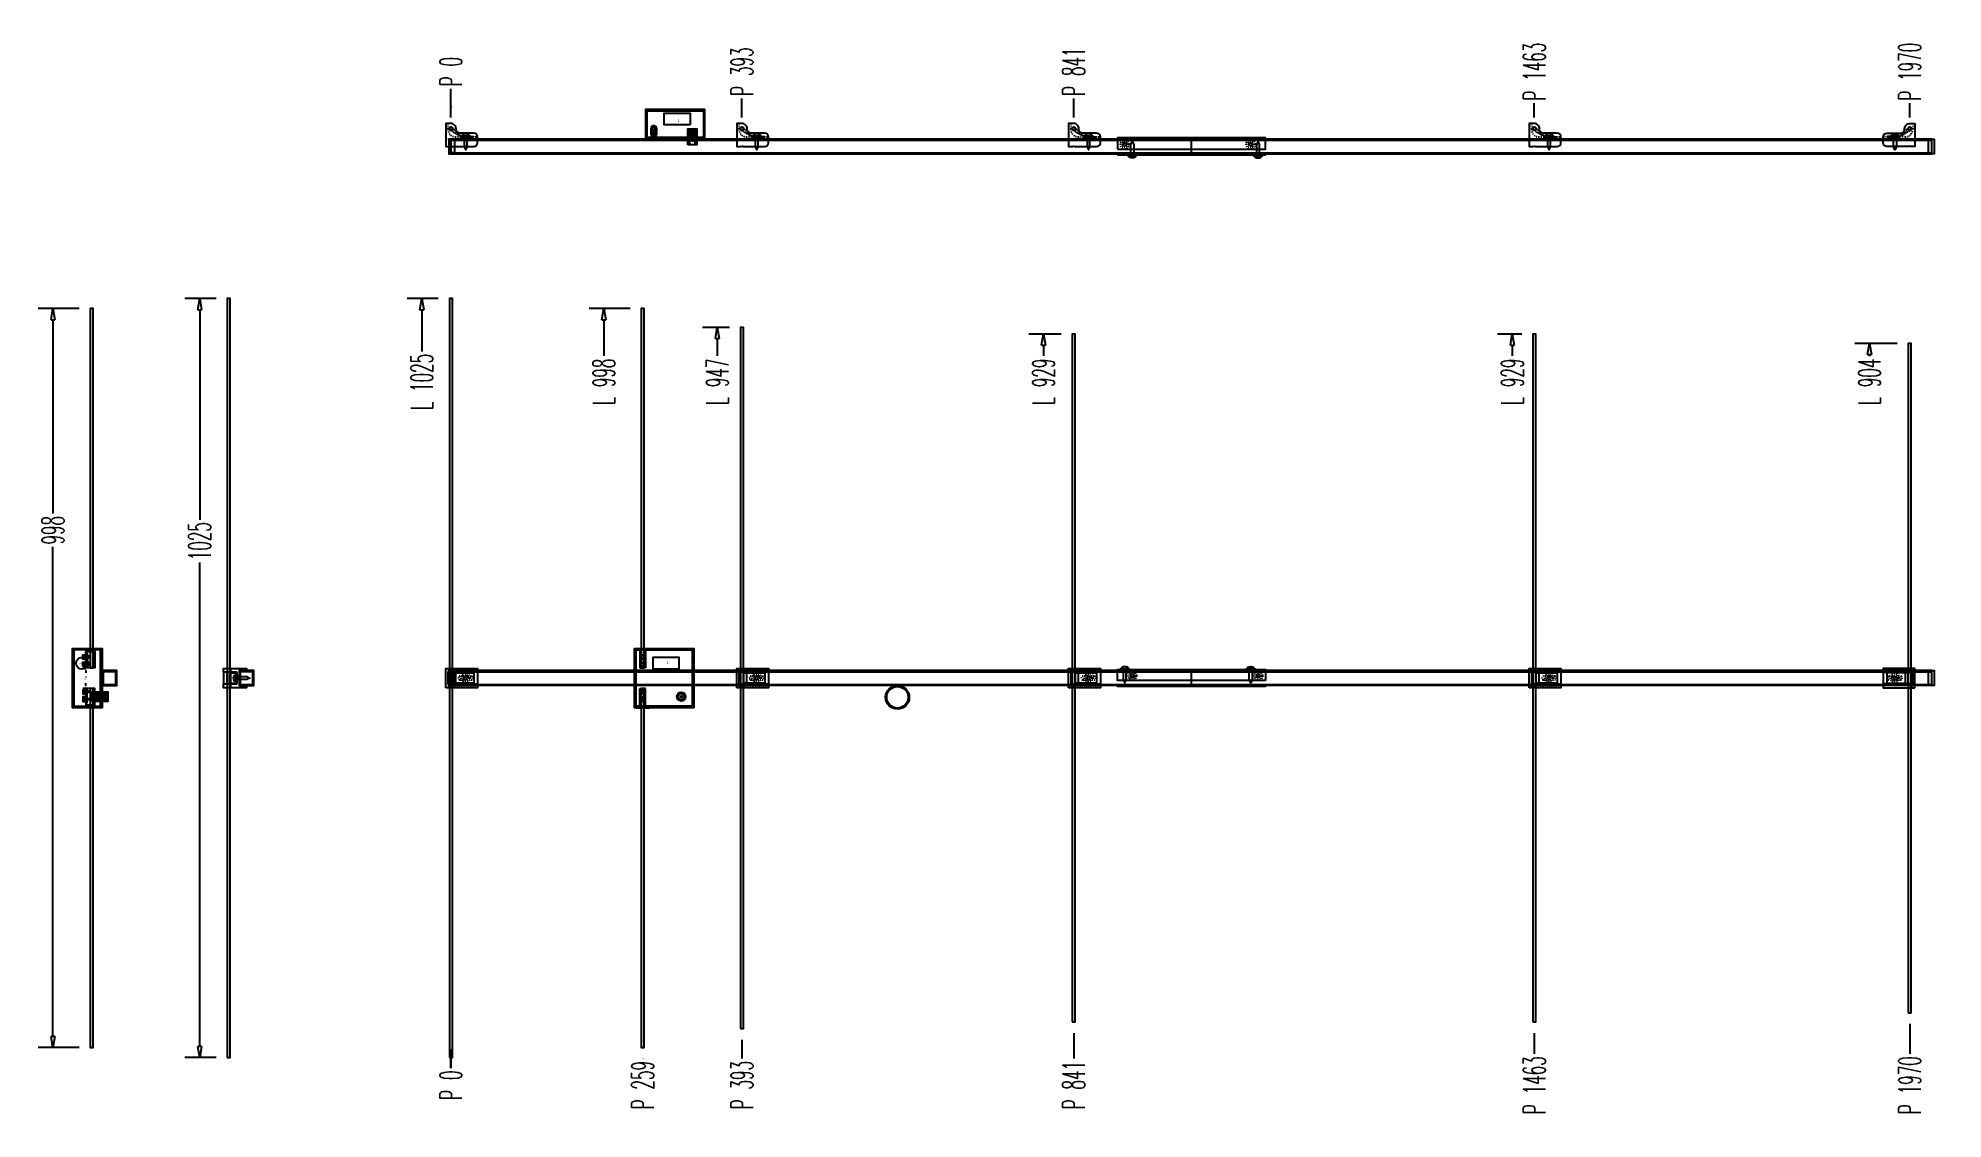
# Model space of a CAD drawing. Header units: millimetres. Extents: x -557 to 2015, y -595 to 864.
import ezdxf

# ---------------------------------------------------------------- set-up
doc = ezdxf.new("R2010")
doc.units = ezdxf.units.MM
doc.linetypes.add('ACAD_ISO03W100', pattern=[30, 12, -18])
doc.layers.get('0').update_dxf_attribs({"color": 2})
for name, color, linetype in [('ABS', 6, 'Continuous'), ('Aluminium', 253, 'Continuous'), ('dim', 1, 'Continuous'), ('metal', 5, 'Continuous'), ('plastic', 3, 'Continuous'), ('PVC', 4, 'Continuous')]:
    doc.layers.add(name, color=color, linetype=linetype)
doc.styles.add('DIM_TEXT', font='txt.shx', dxfattribs={"width": 0.5})
doc.dimstyles.new('D01', dxfattribs={"dimtxt": 3.5, "dimasz": 4, "dimexe": 4, "dimexo": 3, "dimgap": 4, "dimtad": 0, "dimdec": 0, "dimzin": 1, "dimtxsty": 'Standard', "dimcen": 10, "dimaunit": 1, "dimadec": 3, "dimazin": 0, "dimtfac": 1, "dimtdec": 0, "dimtix": 1, "dimtmove": 0, "dimatfit": 3, "dimfxl": 1, "dimarcsym": 0})
doc.dimstyles.new('D5', dxfattribs={"dimscale": 5, "dimtxt": 6, "dimasz": 3, "dimexe": 4, "dimexo": 3, "dimgap": 0, "dimtad": 0, "dimdec": 0, "dimzin": 1, "dimtxsty": 'DIM_TEXT', "dimblk": 'CLOSEDBLANK', "dimcen": 10, "dimse1": 1, "dimse2": 1, "dimclrd": 256, "dimclrt": 256, "dimaunit": 1, "dimadec": 3, "dimazin": 0, "dimtfac": 1, "dimtdec": 0, "dimtix": 1, "dimtmove": 0, "dimatfit": 2, "dimldrblk": 'CLOSEDBLANK', "dimfxl": 1, "dimtfill": 1, "dimarcsym": 1})

# ---------------------------------------------------------------- blocks, each defined once
blk = doc.blocks.new('*D13')
at = {"layer": 'Defpoints', "color": 0, "transparency": 16777216}
for p in [(-492.9, 14), (-483, 14), (-483, -14)]:
    blk.add_point(p, dxfattribs=at)
at = {"layer": 'dim', "color": 0, "lineweight": -2, "transparency": 16777216}
for p, q in [((-486, 14), (-496.9, 14)), ((-492.9, 10), (-492.9, 7.1)), ((-486, -14), (-496.9, -14)), ((-492.9, -10), (-492.9, -6.8))]:
    blk.add_line(p, q, dxfattribs=at)
at = {"layer": 'dim', "color": 0, "transparency": 16777216}
for points in [[(-493.5, 10), (-492.2, 10), (-492.9, 14)], [(-493.5, -10), (-492.2, -10), (-492.9, -14)]]:
    blk.add_solid(points, dxfattribs=at)
at = {"layer": 'dim', "color": 0, "transparency": 16777216, "insert": (-492.9, 0.2), "char_height": 3.5, "attachment_point": 5, "rotation": 90}
blk.add_mtext('28', dxfattribs=at)
blk = doc.blocks.new('_ClosedBlank')
at = {"color": 0, "linetype": 'ByBlock', "lineweight": -2}
for p, q in [((-1, 0.17), (0, 0)), ((-1, 0.17), (-1, -0.17)), ((0, 0), (-1, -0.17))]:
    blk.add_line(p, q, dxfattribs=at)
blk = doc.blocks.new('*D19')
at = {"layer": 'Defpoints', "color": 0, "transparency": 16777216}
for p in [(-2, 512.5), (-39.2, -512.5), (-2, -512.5)]:
    blk.add_point(p, dxfattribs=at)
at = {"layer": 'dim', "color": 0, "lineweight": -2, "transparency": 16777216}
blk.add_line((-17, 512.5), (-59.2, 512.5), dxfattribs=at)
at = {"layer": 'dim', "lineweight": -2, "transparency": 16777216}
blk.add_line((-39.2, 497.5), (-39.2, 438.8), dxfattribs=at)
at = {"layer": 'dim', "lineweight": -2, "transparency": 16777216, "xscale": 15, "yscale": 15, "zscale": 15, "rotation": 90}
blk.add_blockref('_ClosedBlank', (-39.2, 512.5), dxfattribs=at)
at = {"layer": 'dim', "transparency": 16777216, "insert": (-39.2, 400), "char_height": 30, "attachment_point": 5, "rotation": 90, "style": 'DIM_TEXT', "bg_fill": 3, "box_fill_scale": 1.1, "bg_fill_color": 256, "bg_fill_true_color": 13158600, "bg_fill_transparency": 0}
blk.add_mtext('L 1025', dxfattribs=at)
blk = doc.blocks.new('*D20')
at = {"layer": 'Defpoints', "color": 0, "transparency": 16777216}
for p in [(257, 499), (206.6, -499), (257, -499)]:
    blk.add_point(p, dxfattribs=at)
at = {"layer": 'dim', "color": 0, "lineweight": -2, "transparency": 16777216}
blk.add_line((242, 499), (186.6, 499), dxfattribs=at)
at = {"layer": 'dim', "lineweight": -2, "transparency": 16777216}
blk.add_line((206.6, 484), (206.6, 435), dxfattribs=at)
at = {"layer": 'dim', "lineweight": -2, "transparency": 16777216, "xscale": 15, "yscale": 15, "zscale": 15, "rotation": 90}
blk.add_blockref('_ClosedBlank', (206.6, 499), dxfattribs=at)
at = {"layer": 'dim', "transparency": 16777216, "insert": (206.6, 400), "char_height": 30, "attachment_point": 5, "rotation": 90, "style": 'DIM_TEXT', "bg_fill": 3, "box_fill_scale": 1.1, "bg_fill_color": 256, "bg_fill_true_color": 13158600, "bg_fill_transparency": 0}
blk.add_mtext('L 998', dxfattribs=at)
blk = doc.blocks.new('*D21')
at = {"layer": 'Defpoints', "color": 0, "transparency": 16777216}
for p in [(391, 473.5), (359.7, -473.5), (391, -473.5)]:
    blk.add_point(p, dxfattribs=at)
at = {"layer": 'dim', "color": 0, "lineweight": -2, "transparency": 16777216}
blk.add_line((376, 473.5), (339.7, 473.5), dxfattribs=at)
at = {"layer": 'dim', "lineweight": -2, "transparency": 16777216}
blk.add_line((359.7, 458.5), (359.7, 435), dxfattribs=at)
at = {"layer": 'dim', "lineweight": -2, "transparency": 16777216, "xscale": 15, "yscale": 15, "zscale": 15, "rotation": 90}
blk.add_blockref('_ClosedBlank', (359.7, 473.5), dxfattribs=at)
at = {"layer": 'dim', "transparency": 16777216, "insert": (359.7, 400), "char_height": 30, "attachment_point": 5, "rotation": 90, "style": 'DIM_TEXT', "bg_fill": 3, "box_fill_scale": 1.1, "bg_fill_color": 256, "bg_fill_true_color": 13158600, "bg_fill_transparency": 0}
blk.add_mtext('L 947', dxfattribs=at)
blk = doc.blocks.new('*D22')
at = {"layer": 'Defpoints', "color": 0, "transparency": 16777216}
for p in [(839, 464.5), (800.3, -464.5), (839, -464.5)]:
    blk.add_point(p, dxfattribs=at)
at = {"layer": 'dim', "color": 0, "lineweight": -2, "transparency": 16777216}
blk.add_line((824, 464.5), (780.3, 464.5), dxfattribs=at)
at = {"layer": 'dim', "lineweight": -2, "transparency": 16777216}
blk.add_line((800.3, 449.5), (800.3, 435), dxfattribs=at)
at = {"layer": 'dim', "lineweight": -2, "transparency": 16777216, "xscale": 15, "yscale": 15, "zscale": 15, "rotation": 90}
blk.add_blockref('_ClosedBlank', (800.3, 464.5), dxfattribs=at)
at = {"layer": 'dim', "transparency": 16777216, "insert": (800.3, 400), "char_height": 30, "attachment_point": 5, "rotation": 90, "style": 'DIM_TEXT', "bg_fill": 3, "box_fill_scale": 1.1, "bg_fill_color": 256, "bg_fill_true_color": 13158600, "bg_fill_transparency": 0}
blk.add_mtext('L 929', dxfattribs=at)
blk = doc.blocks.new('*D23')
at = {"layer": 'Defpoints', "color": 0, "transparency": 16777216}
for p in [(1461, 464.5), (1433.3, -464.5), (1461, -464.5)]:
    blk.add_point(p, dxfattribs=at)
at = {"layer": 'dim', "color": 0, "lineweight": -2, "transparency": 16777216}
blk.add_line((1446, 464.5), (1413.3, 464.5), dxfattribs=at)
at = {"layer": 'dim', "lineweight": -2, "transparency": 16777216}
blk.add_line((1433.3, 449.5), (1433.3, 435), dxfattribs=at)
at = {"layer": 'dim', "lineweight": -2, "transparency": 16777216, "xscale": 15, "yscale": 15, "zscale": 15, "rotation": 90}
blk.add_blockref('_ClosedBlank', (1433.3, 464.5), dxfattribs=at)
at = {"layer": 'dim', "transparency": 16777216, "insert": (1433.3, 400), "char_height": 30, "attachment_point": 5, "rotation": 90, "style": 'DIM_TEXT', "bg_fill": 3, "box_fill_scale": 1.1, "bg_fill_color": 256, "bg_fill_true_color": 13158600, "bg_fill_transparency": 0}
blk.add_mtext('L 929', dxfattribs=at)
blk = doc.blocks.new('*D24')
at = {"layer": 'Defpoints', "color": 0, "transparency": 16777216}
for p in [(1968, 452), (1915.6, -452), (1968, -452)]:
    blk.add_point(p, dxfattribs=at)
at = {"layer": 'dim', "color": 0, "lineweight": -2, "transparency": 16777216}
blk.add_line((1953, 452), (1895.6, 452), dxfattribs=at)
at = {"layer": 'dim', "lineweight": -2, "transparency": 16777216}
blk.add_line((1915.6, 437), (1915.6, 433.7), dxfattribs=at)
at = {"layer": 'dim', "lineweight": -2, "transparency": 16777216, "xscale": 15, "yscale": 15, "zscale": 15, "rotation": 90}
blk.add_blockref('_ClosedBlank', (1915.6, 452), dxfattribs=at)
at = {"layer": 'dim', "transparency": 16777216, "insert": (1915.6, 400), "char_height": 30, "attachment_point": 5, "rotation": 90, "style": 'DIM_TEXT', "bg_fill": 3, "box_fill_scale": 1.1, "bg_fill_color": 256, "bg_fill_true_color": 13158600, "bg_fill_transparency": 0}
blk.add_mtext('L 904', dxfattribs=at)
blk = doc.blocks.new('*D25')
at = {"layer": 'Defpoints', "color": 0, "transparency": 16777216}
for p in [(-487, 499), (-537.4, -499), (-487, -499)]:
    blk.add_point(p, dxfattribs=at)
at = {"layer": 'dim', "color": 0, "lineweight": -2, "transparency": 16777216}
for p, q in [((-502, 499), (-557.4, 499)), ((-502, -499), (-557.4, -499))]:
    blk.add_line(p, q, dxfattribs=at)
at = {"layer": 'dim', "lineweight": -2, "transparency": 16777216}
for p, q in [((-537.4, 484), (-537.4, 219.6)), ((-537.4, -484), (-537.4, 179.6))]:
    blk.add_line(p, q, dxfattribs=at)
at = {"layer": 'dim', "lineweight": -2, "transparency": 16777216, "xscale": 15, "yscale": 15, "zscale": 15}
for p, rotation in [((-537.4, 499), 90), ((-537.4, -499), 270)]:
    blk.add_blockref('_ClosedBlank', p, dxfattribs=dict(at, rotation=rotation))
at = {"layer": 'dim', "transparency": 16777216, "insert": (-537.4, 199.6), "char_height": 30, "attachment_point": 5, "rotation": 90, "style": 'DIM_TEXT', "bg_fill": 3, "box_fill_scale": 1.1, "bg_fill_color": 256, "bg_fill_true_color": 13158600, "bg_fill_transparency": 0}
blk.add_mtext('998', dxfattribs=at)
blk = doc.blocks.new('*D26')
at = {"layer": 'Defpoints', "color": 0, "transparency": 16777216}
for p in [(-302, 512.5), (-339.2, -512.5), (-302, -512.5)]:
    blk.add_point(p, dxfattribs=at)
at = {"layer": 'dim', "color": 0, "lineweight": -2, "transparency": 16777216}
for p, q in [((-317, 512.5), (-359.2, 512.5)), ((-317, -512.5), (-359.2, -512.5))]:
    blk.add_line(p, q, dxfattribs=at)
at = {"layer": 'dim', "lineweight": -2, "transparency": 16777216}
for p, q in [((-339.2, 497.5), (-339.2, 208.6)), ((-339.2, -497.5), (-339.2, 161.1))]:
    blk.add_line(p, q, dxfattribs=at)
at = {"layer": 'dim', "lineweight": -2, "transparency": 16777216, "xscale": 15, "yscale": 15, "zscale": 15}
for p, rotation in [((-339.2, 512.5), 90), ((-339.2, -512.5), 270)]:
    blk.add_blockref('_ClosedBlank', p, dxfattribs=dict(at, rotation=rotation))
at = {"layer": 'dim', "transparency": 16777216, "insert": (-339.2, 184.8), "char_height": 30, "attachment_point": 5, "rotation": 90, "style": 'DIM_TEXT', "bg_fill": 3, "box_fill_scale": 1.1, "bg_fill_color": 256, "bg_fill_true_color": 13158600, "bg_fill_transparency": 0}
blk.add_mtext('1025', dxfattribs=at)
blk = doc.blocks.new('*D27')
at = {"layer": 'Defpoints', "color": 0, "transparency": 16777216}
for p in [(0, 0), (0, -512.5)]:
    blk.add_point(p, dxfattribs=at)
at = {"layer": 'dim', "color": 0, "lineweight": -2, "transparency": 16777216}
for p, q in [((0, -542.5), (0, -501.25)), ((0, -501.25), (0, -531.25)), ((0, -527.5), (0, -542.5))]:
    blk.add_line(p, q, dxfattribs=at)
at = {"layer": 'dim', "transparency": 16777216, "insert": (0, -550), "char_height": 30, "attachment_point": 5, "rotation": 90, "style": 'DIM_TEXT', "bg_fill": 3, "box_fill_scale": 1.1, "bg_fill_color": 256, "bg_fill_true_color": 13158600, "bg_fill_transparency": 0}
blk.add_mtext('P 0', dxfattribs=at)
at = {"layer": 'Defpoints', "color": 0, "transparency": 16777216}
blk.add_point((0, -531.25), dxfattribs=at)
blk = doc.blocks.new('*D29')
at = {"layer": 'Defpoints', "color": 0, "transparency": 16777216}
for p in [(0, 0), (259, -499)]:
    blk.add_point(p, dxfattribs=at)
at = {"layer": 'dim', "color": 0, "lineweight": -2, "transparency": 16777216}
blk.add_line((259, -514), (259, -515), dxfattribs=at)
at = {"layer": 'dim', "transparency": 16777216, "insert": (259, -550), "char_height": 30, "attachment_point": 5, "rotation": 90, "style": 'DIM_TEXT', "bg_fill": 3, "box_fill_scale": 1.1, "bg_fill_color": 256, "bg_fill_true_color": 13158600, "bg_fill_transparency": 0}
blk.add_mtext('P 259', dxfattribs=at)
at = {"layer": 'Defpoints', "color": 0, "transparency": 16777216}
blk.add_point((259, -515), dxfattribs=at)
blk = doc.blocks.new('*D30')
at = {"layer": 'Defpoints', "color": 0, "transparency": 16777216}
for p in [(0, 0), (393, -473.5)]:
    blk.add_point(p, dxfattribs=at)
at = {"layer": 'dim', "color": 0, "lineweight": -2, "transparency": 16777216}
blk.add_line((393, -488.5), (393, -515), dxfattribs=at)
at = {"layer": 'dim', "transparency": 16777216, "insert": (393, -550), "char_height": 30, "attachment_point": 5, "rotation": 90, "style": 'DIM_TEXT', "bg_fill": 3, "box_fill_scale": 1.1, "bg_fill_color": 256, "bg_fill_true_color": 13158600, "bg_fill_transparency": 0}
blk.add_mtext('P 393', dxfattribs=at)
at = {"layer": 'Defpoints', "color": 0, "transparency": 16777216}
blk.add_point((393, -515), dxfattribs=at)
blk = doc.blocks.new('*D31')
at = {"layer": 'Defpoints', "color": 0, "transparency": 16777216}
for p in [(0, 0), (841, -464.5)]:
    blk.add_point(p, dxfattribs=at)
at = {"layer": 'dim', "color": 0, "lineweight": -2, "transparency": 16777216}
blk.add_line((841, -479.5), (841, -517.5), dxfattribs=at)
at = {"layer": 'dim', "transparency": 16777216, "insert": (841, -550), "char_height": 30, "attachment_point": 5, "rotation": 90, "style": 'DIM_TEXT', "bg_fill": 3, "box_fill_scale": 1.1, "bg_fill_color": 256, "bg_fill_true_color": 13158600, "bg_fill_transparency": 0}
blk.add_mtext('P 841', dxfattribs=at)
at = {"layer": 'Defpoints', "color": 0, "transparency": 16777216}
blk.add_point((841, -517.5), dxfattribs=at)
blk = doc.blocks.new('*D32')
at = {"layer": 'Defpoints', "color": 0, "transparency": 16777216}
for p in [(0, 0), (1463, -464.5)]:
    blk.add_point(p, dxfattribs=at)
at = {"layer": 'dim', "color": 0, "lineweight": -2, "transparency": 16777216}
blk.add_line((1463, -479.5), (1463, -510), dxfattribs=at)
at = {"layer": 'dim', "transparency": 16777216, "insert": (1463, -550), "char_height": 30, "attachment_point": 5, "rotation": 90, "style": 'DIM_TEXT', "bg_fill": 3, "box_fill_scale": 1.1, "bg_fill_color": 256, "bg_fill_true_color": 13158600, "bg_fill_transparency": 0}
blk.add_mtext('P 1463', dxfattribs=at)
at = {"layer": 'Defpoints', "color": 0, "transparency": 16777216}
blk.add_point((1463, -510), dxfattribs=at)
blk = doc.blocks.new('*D33')
at = {"layer": 'Defpoints', "color": 0, "transparency": 16777216}
for p in [(0, 0), (1970, -452)]:
    blk.add_point(p, dxfattribs=at)
at = {"layer": 'dim', "color": 0, "lineweight": -2, "transparency": 16777216}
blk.add_line((1970, -467), (1970, -511.25), dxfattribs=at)
at = {"layer": 'dim', "transparency": 16777216, "insert": (1970, -550), "char_height": 30, "attachment_point": 5, "rotation": 90, "style": 'DIM_TEXT', "bg_fill": 3, "box_fill_scale": 1.1, "bg_fill_color": 256, "bg_fill_true_color": 13158600, "bg_fill_transparency": 0}
blk.add_mtext('P 1970', dxfattribs=at)
at = {"layer": 'Defpoints', "color": 0, "transparency": 16777216}
blk.add_point((1970, -511.25), dxfattribs=at)
blk = doc.blocks.new('*D34')
at = {"layer": 'Defpoints', "color": 0, "transparency": 16777216}
for p in [(0, 742), (0, 0)]:
    blk.add_point(p, dxfattribs=at)
at = {"layer": 'dim', "color": 0, "lineweight": -2, "transparency": 16777216}
for p, q in [((0, 770.2), (0, 800.2)), ((0, 757), (0, 772)), ((0, 772), (0, 770.2))]:
    blk.add_line(p, q, dxfattribs=at)
at = {"layer": 'dim', "transparency": 16777216, "insert": (0, 818.9), "char_height": 30, "attachment_point": 5, "rotation": 90, "style": 'DIM_TEXT', "bg_fill": 3, "box_fill_scale": 1.1, "bg_fill_color": 256, "bg_fill_true_color": 13158600, "bg_fill_transparency": 0}
blk.add_mtext('P 0', dxfattribs=at)
at = {"layer": 'Defpoints', "color": 0, "transparency": 16777216}
blk.add_point((0, 800.2), dxfattribs=at)
blk = doc.blocks.new('*D35')
at = {"layer": 'Defpoints', "color": 0, "transparency": 16777216}
for p in [(393, 742), (0, 0)]:
    blk.add_point(p, dxfattribs=at)
at = {"layer": 'dim', "color": 0, "lineweight": -2, "transparency": 16777216}
blk.add_line((393, 757), (393, 783.9), dxfattribs=at)
at = {"layer": 'dim', "transparency": 16777216, "insert": (393, 818.9), "char_height": 30, "attachment_point": 5, "rotation": 90, "style": 'DIM_TEXT', "bg_fill": 3, "box_fill_scale": 1.1, "bg_fill_color": 256, "bg_fill_true_color": 13158600, "bg_fill_transparency": 0}
blk.add_mtext('P 393', dxfattribs=at)
at = {"layer": 'Defpoints', "color": 0, "transparency": 16777216}
blk.add_point((393, 783.9), dxfattribs=at)
blk = doc.blocks.new('*D36')
at = {"layer": 'Defpoints', "color": 0, "transparency": 16777216}
for p in [(841, 742), (0, 0)]:
    blk.add_point(p, dxfattribs=at)
at = {"layer": 'dim', "color": 0, "lineweight": -2, "transparency": 16777216}
blk.add_line((841, 757), (841, 786.4), dxfattribs=at)
at = {"layer": 'dim', "transparency": 16777216, "insert": (841, 818.9), "char_height": 30, "attachment_point": 5, "rotation": 90, "style": 'DIM_TEXT', "bg_fill": 3, "box_fill_scale": 1.1, "bg_fill_color": 256, "bg_fill_true_color": 13158600, "bg_fill_transparency": 0}
blk.add_mtext('P 841', dxfattribs=at)
at = {"layer": 'Defpoints', "color": 0, "transparency": 16777216}
blk.add_point((841, 786.4), dxfattribs=at)
blk = doc.blocks.new('*D37')
at = {"layer": 'Defpoints', "color": 0, "transparency": 16777216}
for p in [(1463, 742), (0, 0)]:
    blk.add_point(p, dxfattribs=at)
at = {"layer": 'dim', "color": 0, "lineweight": -2, "transparency": 16777216}
blk.add_line((1463, 757), (1463, 778.9), dxfattribs=at)
at = {"layer": 'dim', "transparency": 16777216, "insert": (1463, 818.9), "char_height": 30, "attachment_point": 5, "rotation": 90, "style": 'DIM_TEXT', "bg_fill": 3, "box_fill_scale": 1.1, "bg_fill_color": 256, "bg_fill_true_color": 13158600, "bg_fill_transparency": 0}
blk.add_mtext('P 1463', dxfattribs=at)
at = {"layer": 'Defpoints', "color": 0, "transparency": 16777216}
blk.add_point((1463, 778.9), dxfattribs=at)
blk = doc.blocks.new('*D38')
at = {"layer": 'Defpoints', "color": 0, "transparency": 16777216}
for p in [(1970, 742), (0, 0)]:
    blk.add_point(p, dxfattribs=at)
at = {"layer": 'dim', "color": 0, "lineweight": -2, "transparency": 16777216}
blk.add_line((1970, 757), (1970, 780.2), dxfattribs=at)
at = {"layer": 'dim', "transparency": 16777216, "insert": (1970, 818.9), "char_height": 30, "attachment_point": 5, "rotation": 90, "style": 'DIM_TEXT', "bg_fill": 3, "box_fill_scale": 1.1, "bg_fill_color": 256, "bg_fill_true_color": 13158600, "bg_fill_transparency": 0}
blk.add_mtext('P 1970', dxfattribs=at)
at = {"layer": 'Defpoints', "color": 0, "transparency": 16777216}
blk.add_point((1970, 780.2), dxfattribs=at)

msp = doc.modelspace()

# ---------------------------------------------------------------- linework, layer by layer
at = {"layer": 'ABS', "linetype": 'ACAD_ISO03W100', "ltscale": 0.1}
for p, q in [((-7, 728), (36, 728)), ((10, 728), (10, 731)), ((30, 728), (30, 731)), ((386, 728), (429, 728)), ((834, 728), (877, 728)), ((1456, 728), (1499, 728)), ((1977, 728), (1934, 728)), ((-7, 10), (36, 10)), ((-7, -10), (36, -10))]:
    msp.add_line(p, q, dxfattribs=at)
at = {"layer": 'ABS'}
for p, q in [((-307, 8), (-307, -8)), ((-302.2, 13), (-302.2, 8)), ((-299, 8), (-299, -8)), ((-297.8, 13), (-297.8, 8)), ((-2.2, 13), (-2.2, 8)), ((2.2, 13), (2.2, 8)), ((6, 8), (6, -8)), ((36, 8), (36, -8)), ((-302.2, -8), (-302.2, -13)), ((-297.8, -8), (-297.8, -13)), ((-2.2, -8), (-2.2, -13)), ((2.2, -8), (2.2, -13))]:
    msp.add_line(p, q, dxfattribs=at)
for points in [[(0, 719), (1, 718), (31, 718, 0.414214), (36, 723), (36, 731, 0.414214), (31, 736), (12, 736, -0.414214), (7, 741), (7, 742, 0.414214), (0, 749), (-7, 749), (-7, 718), (-1, 718)], [(393, 719), (394, 718), (424, 718, 0.414214), (429, 723), (429, 731, 0.414214), (424, 736), (405, 736, -0.414214), (400, 741), (400, 742, 0.414214), (393, 749), (386, 749), (386, 718), (392, 718)], [(841, 719), (842, 718), (872, 718, 0.414214), (877, 723), (877, 731, 0.414214), (872, 736), (853, 736, -0.414214), (848, 741), (848, 742, 0.414214), (841, 749), (834, 749), (834, 718), (840, 718)], [(1463, 719), (1464, 718), (1494, 718, 0.414214), (1499, 723), (1499, 731, 0.414214), (1494, 736), (1475, 736, -0.414214), (1470, 741), (1470, 742, 0.414214), (1463, 749), (1456, 749), (1456, 718), (1462, 718)], [(1970, 719), (1969, 718), (1939, 718, -0.414214), (1934, 723), (1934, 731, -0.414214), (1939, 736), (1958, 736, 0.414214), (1963, 741), (1963, 742, -0.414214), (1970, 749), (1977, 749), (1977, 718), (1971, 718)]]:
    msp.add_lwpolyline(points, format="xyb", close=True, dxfattribs=at)
at = {"layer": 'ABS', "linetype": 'ACAD_ISO03W100', "ltscale": 0.1}
for points in [[(-4, 749), (-4, 741, 0.414214), (6, 731), (36, 731)], [(389, 749), (389, 741, 0.414214), (399, 731), (429, 731)], [(837, 749), (837, 741, 0.414214), (847, 731), (877, 731)], [(1459, 749), (1459, 741, 0.414214), (1469, 731), (1499, 731)], [(1974, 749), (1974, 741, -0.414214), (1964, 731), (1934, 731)]]:
    msp.add_lwpolyline(points, format="xyb", dxfattribs=at)
at = {"layer": 'ABS'}
for points in [[(0, 728), (-3, 728), (-3, 708), (0, 708)], [(0, 726.5), (3, 726.5), (5, 726), (5, 710), (3, 709.5), (0, 709.5)], [(2000, 726.5), (1997, 726.5), (1995, 726), (1995, 710), (1997, 709.5), (2000, 709.5)], [(2000, 728), (2003, 728), (2003, 708), (2000, 708)], [(-307, 8), (-307, 13), (-276, 13), (-276, 10), (-286, 10), (-286, -10), (-276, -10), (-276, -13), (-307, -13), (-307, -8), (-289, -8), (-289, 8)], [(-7, -13), (-7, 13), (36, 13), (36, 8), (-4, 8), (-4, -8), (36, -8), (36, -13)]]:
    msp.add_lwpolyline(points, close=True, dxfattribs=at)
at = {"layer": 'ABS', "linetype": 'ACAD_ISO03W100', "ltscale": 0.1}
for points in [[(-286, 2.5), (-289, 2.5)], [(-289, -2.5), (-286, -2.5)]]:
    msp.add_lwpolyline(points, dxfattribs=at)
msp.add_lwpolyline([(27.5, -2.5, 1), (27.5, 2.5), (12.5, 2.5, 1), (12.5, -2.5)], format="xyb", close=True, dxfattribs=at)
at = {"layer": 'ABS'}
for centre in [(0, 742), (393, 742), (841, 742), (1463, 742), (1970, 742)]:
    msp.add_circle(centre, 2.25, dxfattribs=at)
at = {"layer": 'Aluminium'}
for p, q in [((-297.8, 7), (-289.4, 7)), ((-297.8, -7), (-289.4, -7))]:
    msp.add_line(p, q, dxfattribs=at)
at = {"layer": 'Aluminium', "linetype": 'ACAD_ISO03W100', "ltscale": 0.03}
for points in [[(-1, 740.3), (13.9, 731.2), (31, 731.2), (31, 731), (13.9, 731), (-1.1, 740.1, -1.120771), (1.5, 743.6), (14, 731.4), (31, 731.4), (31, 731.2), (13.9, 731.2), (1.4, 743.4, 1.120771)], [(392, 740.3), (406.9, 731.2), (424, 731.2), (424, 731), (406.9, 731), (391.9, 740.1, -1.120771), (394.5, 743.6), (407, 731.4), (424, 731.4), (424, 731.2), (406.9, 731.2), (394.4, 743.4, 1.120771)], [(840, 740.3), (854.9, 731.2), (872, 731.2), (872, 731), (854.9, 731), (839.9, 740.1, -1.120771), (842.5, 743.6), (855, 731.4), (872, 731.4), (872, 731.2), (854.9, 731.2), (842.4, 743.4, 1.120771)], [(1462, 740.3), (1476.9, 731.2), (1494, 731.2), (1494, 731), (1476.9, 731), (1461.9, 740.1, -1.120771), (1464.5, 743.6), (1477, 731.4), (1494, 731.4), (1494, 731.2), (1476.9, 731.2), (1464.4, 743.4, 1.120771)], [(1971, 740.3), (1956.1, 731.2), (1939, 731.2), (1939, 731), (1956.1, 731), (1971.1, 740.1, 1.120771), (1968.5, 743.6), (1956, 731.4), (1939, 731.4), (1939, 731.2), (1956.1, 731.2), (1968.6, 743.4, -1.120771)]]:
    msp.add_lwpolyline(points, format="xyb", close=True, dxfattribs=at)
at = {"layer": 'Aluminium'}
for points in [[(0, 708), (2000, 708), (2000, 728), (0, 728)], [(2000, 728), (0, 728), (0, 726.5), (2000, 726.5)], [(2000, 708), (0, 708), (0, 709.5), (2000, 709.5)], [(-483, 14), (-483, 499), (-487, 499), (-487, 14)], [(-302, -512.5), (-298, -512.5), (-298, 512.5), (-302, 512.5)], [(-2, -512.5), (2, -512.5), (2, 512.5), (-2, 512.5)], [(261, 14), (261, 499), (257, 499), (257, 14)], [(391, -473.5), (395, -473.5), (395, 473.5), (391, 473.5)], [(839, -464.5), (843, -464.5), (843, 464.5), (839, 464.5)], [(1461, -464.5), (1465, -464.5), (1465, 464.5), (1461, 464.5)], [(1968, -452), (1972, -452), (1972, 452), (1968, 452)], [(-471, -10), (-451, -10), (-451, 10), (-471, 10)], [(-469.5, -8.5), (-452.5, -8.5), (-452.5, 8.5), (-469.5, 8.5)], [(-302, -7), (-302.2, -7), (-302.2, 7), (-302, 7)], [(-297.8, -7), (-298, -7), (-298, 7), (-297.8, 7)], [(-289.2, -7), (-289.4, -7), (-289.4, 7), (-289.2, 7)], [(-289, -7), (-289.2, -7), (-289.2, 7), (-289, 7)], [(-286, -10), (-266, -10), (-266, 10), (-286, 10)], [(-284.5, -8.5), (-267.5, -8.5), (-267.5, 8.5), (-284.5, 8.5)], [(-2, -7), (-2.2, -7), (-2.2, 7), (-2, 7)], [(2000, 10), (0, 10), (0, 8.5), (2000, 8.5)], [(2.2, -7), (2, -7), (2, 7), (2.2, 7)], [(-487, -14), (-487, -499), (-483, -499), (-483, -14)], [(2000, -10), (0, -10), (0, -8.5), (2000, -8.5)], [(257, -14), (257, -499), (261, -499), (261, -14)]]:
    msp.add_lwpolyline(points, close=True, dxfattribs=at)
msp.add_lwpolyline([(2.2, 7), (31, 7), (31, -7), (2.2, -7)], dxfattribs=at)
for centre in [(0, 742), (274, 742), (393, 742), (841, 742), (1463, 742), (1970, 742)]:
    msp.add_circle(centre, 2, dxfattribs=at)
at = {"layer": 'metal'}
for points in [[(14, 731.4), (26, 731.4), (26, 732.4), (14, 732.4)], [(18, 731.4), (18, 717.4), (20, 713.4), (22, 717.4), (22, 731.4)], [(276, 731), (271.9, 731), (271.9, 732.5), (276, 732.5)], [(275, 732.5), (272.9, 732.5), (272.9, 740), (275, 740)], [(320, 720), (320, 742), (322, 742), (322, 720)], [(320, 720), (320, 742), (332, 742), (332, 720)], [(325, 725), (325, 742), (327, 742), (327, 725)], [(330, 720), (330, 742), (332, 742), (332, 720)], [(407, 731.4), (419, 731.4), (419, 732.4), (407, 732.4)], [(411, 731.4), (411, 717.4), (413, 713.4), (415, 717.4), (415, 731.4)], [(855, 731.4), (867, 731.4), (867, 732.4), (855, 732.4)], [(859, 731.4), (859, 717.4), (861, 713.4), (863, 717.4), (863, 731.4)], [(1477, 731.4), (1489, 731.4), (1489, 732.4), (1477, 732.4)], [(1481, 731.4), (1481, 717.4), (1483, 713.4), (1485, 717.4), (1485, 731.4)], [(1956, 731.4), (1944, 731.4), (1944, 732.4), (1956, 732.4)], [(1952, 731.4), (1952, 717.4), (1950, 713.4), (1948, 717.4), (1948, 731.4)], [(-496, 30.5), (-496, 26.4), (-494.5, 26.4), (-494.5, 30.5)], [(-494.5, 29.5), (-494.5, 27.4), (-487, 27.4), (-487, 29.5)], [(-492, 29.5), (-492, 33), (-491, 33), (-491, 29.5)], [(-492, 19.5), (-492, 27.4), (-491, 27.4), (-491, 19.5)], [(-482, 14), (-483, 14), (-483, 33), (-482, 33)], [(256, 14), (257, 14), (257, 33), (256, 33)], [(262, 14), (261, 14), (261, 33), (262, 33)], [(-496, 20.5), (-496, 16.4), (-494.5, 16.4), (-494.5, 20.5)], [(-494.5, 19.5), (-494.5, 17.4), (-487, 17.4), (-487, 19.5)], [(-491, 17.4), (-491, 14), (-492, 14), (-492, 17.4)], [(-289.4, 6), (-289.4, -6), (-290.4, -6), (-290.4, 6)], [(-289.4, 2), (-275.4, 2), (-271.4, 0), (-275.4, -2), (-289.4, -2)], [(-496, -20.5), (-496, -16.4), (-494.5, -16.4), (-494.5, -20.5)], [(-494.5, -19.5), (-494.5, -17.4), (-487, -17.4), (-487, -19.5)], [(-491, -17.4), (-491, -14), (-492, -14), (-492, -17.4)], [(-492, -19.5), (-492, -27.4), (-491, -27.4), (-491, -19.5)], [(-485, -21), (-463, -21), (-463, -19), (-485, -19)], [(-485, -31), (-463, -31), (-463, -19), (-485, -19)], [(-482, -14), (-483, -14), (-483, -33), (-482, -33)], [(-480, -26), (-463, -26), (-463, -24), (-480, -24)], [(256, -14), (257, -14), (257, -33), (256, -33)], [(262, -14), (261, -14), (261, -33), (262, -33)], [(-496, -30.5), (-496, -26.4), (-494.5, -26.4), (-494.5, -30.5)], [(-494.5, -29.5), (-494.5, -27.4), (-487, -27.4), (-487, -29.5)], [(-492, -29.5), (-492, -33), (-491, -33), (-491, -29.5)], [(-485, -31), (-463, -31), (-463, -29), (-485, -29)]]:
    msp.add_lwpolyline(points, close=True, dxfattribs=at)
for points in [[(16, 734.4), (16, 732.4), (24, 732.4), (24, 734.4, 0.25), (16, 734.4, -2)], [(409, 734.4), (409, 732.4), (417, 732.4), (417, 734.4, 0.25), (409, 734.4, -2)], [(857, 734.4), (857, 732.4), (865, 732.4), (865, 734.4, 0.25), (857, 734.4, -2)], [(1479, 734.4), (1479, 732.4), (1487, 732.4), (1487, 734.4, 0.25), (1479, 734.4, -2)], [(1954, 734.4), (1954, 732.4), (1946, 732.4), (1946, 734.4, -0.25), (1954, 734.4, 2)], [(-292.4, 4), (-290.4, 4), (-290.4, -4), (-292.4, -4, -0.25), (-292.4, 4, 2)]]:
    msp.add_lwpolyline(points, format="xyb", dxfattribs=at)
for points in [[(277, 742, 1), (271, 742), (271, 735), (277, 735)], [(276, 742, 1), (272, 742), (272, 736), (276, 736)]]:
    msp.add_lwpolyline(points, format="xyb", close=True, dxfattribs=at)
for centre, radius in [((259, 28.5), 2), ((20, 0), 2), ((259, 18.5), 2), ((259, -18.5), 2), ((311, -25), 6), ((311, -25), 4), ((311, -25), 1), ((259, -28.5), 2)]:
    msp.add_circle(centre, radius, dxfattribs=at)
at = {"layer": 'metal', "linetype": 'ACAD_ISO03W100', "ltscale": 0.1}
for radius in [6, 4]:
    msp.add_circle((20, 0), radius, dxfattribs=at)
at = {"layer": 'plastic'}
for p, q in [((-481.5, 36), (-481.5, 14)), ((-481.5, -36), (-481.5, -14))]:
    msp.add_line(p, q, dxfattribs=at)
msp.add_lwpolyline([(271, 734), (271, 730), (277, 730), (277, 734), (278, 734), (278, 742, 1), (270, 742), (270, 734)], format="xyb", close=True, dxfattribs=at)
for points in [[(271.5, 735), (271.5, 730)], [(276.5, 730), (276.5, 735)], [(-497, 31), (-492.5, 31), (-492.5, 36)], [(-497, 20.9), (-492.5, 20.9), (-492.5, 26), (-497, 26)], [(-497, 15.9), (-492.5, 15.9), (-492.5, 14)], [(-492.5, 14), (-492.5, 15.9)], [(-497, -15.9), (-492.5, -15.9), (-492.5, -14)], [(-497, -20.9), (-492.5, -20.9), (-492.5, -26), (-497, -26)], [(-492.5, -14), (-492.5, -15.9)], [(-497, -31), (-492.5, -31), (-492.5, -36)]]:
    msp.add_lwpolyline(points, dxfattribs=at)
for points in [[(-497, 15.4), (-497, 21.4), (-493, 21.4), (-493, 25.5), (-497, 25.5), (-497, 31.5), (-493, 31.5), (-493, 36), (-481, 36), (-481, 14), (-493, 14), (-493, 15.4)], [(255, 14), (256, 14), (256, 36), (255, 36)], [(263, 14), (262, 14), (262, 36), (263, 36)], [(-497, -15.4), (-497, -21.4), (-493, -21.4), (-493, -25.5), (-497, -25.5), (-497, -31.5), (-493, -31.5), (-493, -36), (-481, -36), (-481, -14), (-493, -14), (-493, -15.4)], [(255, -14), (256, -14), (256, -36), (255, -36)], [(263, -14), (262, -14), (262, -36), (263, -36)]]:
    msp.add_lwpolyline(points, close=True, dxfattribs=at)
for centre, radius in [((259, 28.5), 3), ((259, 28.5), 2.5), ((259, 18.5), 3), ((259, 18.5), 2.5), ((259, -18.5), 3), ((259, -28.5), 3), ((259, -18.5), 2.5), ((259, -28.5), 2.5)]:
    msp.add_circle(centre, radius, dxfattribs=at)
at = {"layer": 'PVC'}
for points in [[(343, 764), (343, 768), (263, 768), (263, 764), (265, 764), (265, 766), (341, 766), (341, 764)], [(263, 763), (263, 728), (343, 728), (343, 763), (341, 763), (341, 730), (265, 730), (265, 763)], [(323, 747), (288, 747), (288, 763), (323, 763)], [(-507, -40), (-511, -40), (-511, 40), (-507, 40), (-507, 38), (-509, 38), (-509, -38), (-507, -38)], [(328, -40), (248, -40), (248, 40), (328, 40)], [(250, 40), (268, 40), (268, 38), (250, 38)], [(326, -38), (250, -38), (250, 38), (326, 38)], [(308, 12), (273, 12), (273, 28), (308, 28)], [(250, -40), (268, -40), (268, -38), (250, -38)]]:
    msp.add_lwpolyline(points, close=True, dxfattribs=at)
msp.add_lwpolyline([(-506, -38), (-473, -38), (-473, 38), (-506, 38), (-506, 40), (-471, 40), (-471, -40), (-506, -40), (-506, -38)], dxfattribs=at)
for centre, radius in [((-498, 20), 8), ((603, -26), 16), ((603, -26), 14.5)]:
    msp.add_circle(centre, radius, dxfattribs=at)

# ---------------------------------------------------------------- texts
at = {"layer": 'metal'}
for rotation, p in [(270, (327.3, 736.3)), (90, (315.4, -32.2))]:
    msp.add_text('N Type', height=2.5, rotation=rotation, dxfattribs=at).set_placement(p)
msp.add_text('N Type', height=2.5, dxfattribs=at).set_placement((-482.9, -27.1))
at = {"layer": 'PVC'}
for p in [(306.2, 751.6), (291.2, 19.6)]:
    msp.add_text('L', height=4, dxfattribs=at).set_placement(p)
msp.add_text('L', height=4, rotation=90, dxfattribs=at).set_placement((-497.6, 18.5))

# ---------------------------------------------------------------- dimensions: what is measured, and where the dimension line sits
at = {"layer": 'dim'}
dim = msp.add_linear_dim(base=(-492.9, 14), p1=(-483, -14), p2=(-483, 14), angle=90, dimstyle='D01', dxfattribs=at)
dim.commit()
dim.dimension.update_dxf_attribs({"geometry": '*D13', "text_midpoint": (-492.9, 0.2), "dimtype": 160})

# ---------------------------------------------------------------- next in the draw order: dimensions: what is measured, and where the dimension line sits
for base, p1, p2, override, picture, middle in [((-537.4, -499), (-487, 499), (-487, -499), {"dimse1": 0, "dimse2": 0}, '*D25', (-537.4, 199.6)), ((-339.2, -512.5), (-302, 512.5), (-302, -512.5), {"dimse1": 0, "dimse2": 0}, '*D26', (-339.2, 184.8)), ((-39.2, -512.5), (-2, 512.5), (-2, -512.5), {"dimpost": 'L <>', "dimse1": 0, "dimsd2": 1}, '*D19', (-39.2, 400)), ((206.6, -499), (257, 499), (257, -499), {"dimpost": 'L <>', "dimse1": 0, "dimsd2": 1}, '*D20', (206.6, 400)), ((359.7, -473.5), (391, 473.5), (391, -473.5), {"dimpost": 'L <>', "dimse1": 0, "dimsd2": 1}, '*D21', (359.7, 400)), ((800.3, -464.5), (839, 464.5), (839, -464.5), {"dimpost": 'L <>', "dimse1": 0, "dimsd2": 1}, '*D22', (800.3, 400)), ((1433.3, -464.5), (1461, 464.5), (1461, -464.5), {"dimpost": 'L <>', "dimse1": 0, "dimsd2": 1}, '*D23', (1433.3, 400)), ((1915.6, -452), (1968, 452), (1968, -452), {"dimpost": 'L <>', "dimse1": 0, "dimsd2": 1}, '*D24', (1915.6, 400))]:
    dim = msp.add_linear_dim(base=base, p1=p1, p2=p2, angle=90, dimstyle='D5', override=override, dxfattribs=at)
    dim.commit()
    dim.dimension.update_dxf_attribs({"geometry": picture, "text_midpoint": middle, "dimtype": 160})

# ---------------------------------------------------------------- next in the draw order: dimensions: what is measured, and where the dimension line sits
dim = msp.add_ordinate_dim(feature_location=(0, -512.5), offset=(0, -18.75), dtype=1, origin=(0, 0), dimstyle='D5', override={"dimpost": 'P <>', "dimse1": 0, "dimse2": 0}, dxfattribs=at)
dim.commit()
dim.dimension.update_dxf_attribs({"geometry": '*D27', "text_midpoint": (0, -550)})

# ---------------------------------------------------------------- next in the draw order: dimensions: what is measured, and where the dimension line sits
dim = msp.add_ordinate_dim(feature_location=(259, -499), offset=(0, -16), dtype=1, origin=(0, 0), dimstyle='D5', override={"dimpost": 'P <>', "dimse1": 0, "dimse2": 0}, dxfattribs=at)
dim.commit()
dim.dimension.update_dxf_attribs({"geometry": '*D29', "text_midpoint": (259, -550)})

# ---------------------------------------------------------------- next in the draw order: dimensions: what is measured, and where the dimension line sits
dim = msp.add_ordinate_dim(feature_location=(393, -473.5), offset=(0, -41.5), dtype=1, origin=(0, 0), dimstyle='D5', override={"dimpost": 'P <>', "dimse1": 0, "dimse2": 0}, dxfattribs=at)
dim.commit()
dim.dimension.update_dxf_attribs({"geometry": '*D30', "text_midpoint": (393, -550)})

# ---------------------------------------------------------------- next in the draw order: dimensions: what is measured, and where the dimension line sits
dim = msp.add_ordinate_dim(feature_location=(841, -464.5), offset=(0, -53), dtype=1, origin=(0, 0), dimstyle='D5', override={"dimpost": 'P <>', "dimse1": 0, "dimse2": 0}, dxfattribs=at)
dim.commit()
dim.dimension.update_dxf_attribs({"geometry": '*D31', "text_midpoint": (841, -550)})

# ---------------------------------------------------------------- next in the draw order: dimensions: what is measured, and where the dimension line sits
dim = msp.add_ordinate_dim(feature_location=(1463, -464.5), offset=(0, -45.5), dtype=1, origin=(0, 0), dimstyle='D5', override={"dimpost": 'P <>', "dimse1": 0, "dimse2": 0}, dxfattribs=at)
dim.commit()
dim.dimension.update_dxf_attribs({"geometry": '*D32', "text_midpoint": (1463, -550)})

# ---------------------------------------------------------------- next in the draw order: dimensions: what is measured, and where the dimension line sits
dim = msp.add_ordinate_dim(feature_location=(1970, -452), offset=(0, -59.3), dtype=1, origin=(0, 0), dimstyle='D5', override={"dimpost": 'P <>', "dimse1": 0, "dimse2": 0}, dxfattribs=at)
dim.commit()
dim.dimension.update_dxf_attribs({"geometry": '*D33', "text_midpoint": (1970, -550)})

# ---------------------------------------------------------------- next in the draw order: linework, layer by layer
at = {"layer": 'ABS', "linetype": 'ACAD_ISO03W100', "ltscale": 0.1}
for p, q in [((386, 10), (429, 10)), ((834, 10), (877, 10)), ((1456, 10), (1499, 10)), ((1977, 10), (1934, 10)), ((386, -10), (429, -10)), ((834, -10), (877, -10)), ((1456, -10), (1499, -10)), ((1977, -10), (1934, -10))]:
    msp.add_line(p, q, dxfattribs=at)
at = {"layer": 'ABS'}
for p, q in [((390.8, 13), (390.8, 8)), ((395.2, 13), (395.2, 8)), ((399, 8), (399, -8)), ((429, 8), (429, -8)), ((838.8, 13), (838.8, 8)), ((843.2, 13), (843.2, 8)), ((847, 8), (847, -8)), ((877, 8), (877, -8)), ((1460.8, 13), (1460.8, 8)), ((1465.2, 13), (1465.2, 8)), ((1469, 8), (1469, -8)), ((1499, 8), (1499, -8)), ((1934, 8), (1934, -8)), ((1964, 8), (1964, -8)), ((1967.8, 13), (1967.8, 8)), ((1972.2, 13), (1972.2, 8)), ((390.8, -8), (390.8, -13)), ((395.2, -8), (395.2, -13)), ((838.8, -8), (838.8, -13)), ((843.2, -8), (843.2, -13)), ((1460.8, -8), (1460.8, -13)), ((1465.2, -8), (1465.2, -13)), ((1967.8, -8), (1967.8, -13)), ((1972.2, -8), (1972.2, -13))]:
    msp.add_line(p, q, dxfattribs=at)
for points in [[(0, 10), (-3, 10), (-3, -10), (0, -10)], [(0, 8.5), (3, 8.5), (5, 8), (5, -8), (3, -8.5), (0, -8.5)], [(386, -13), (386, 13), (429, 13), (429, 8), (389, 8), (389, -8), (429, -8), (429, -13)], [(834, -13), (834, 13), (877, 13), (877, 8), (837, 8), (837, -8), (877, -8), (877, -13)], [(1456, -13), (1456, 13), (1499, 13), (1499, 8), (1459, 8), (1459, -8), (1499, -8), (1499, -13)], [(1977, -13), (1977, 13), (1934, 13), (1934, 8), (1974, 8), (1974, -8), (1934, -8), (1934, -13)]]:
    msp.add_lwpolyline(points, close=True, dxfattribs=at)
at = {"layer": 'ABS', "linetype": 'ACAD_ISO03W100', "ltscale": 0.1}
for points in [[(420.5, -2.5, 1), (420.5, 2.5), (405.5, 2.5, 1), (405.5, -2.5)], [(868.5, -2.5, 1), (868.5, 2.5), (853.5, 2.5, 1), (853.5, -2.5)], [(1490.5, -2.5, 1), (1490.5, 2.5), (1475.5, 2.5, 1), (1475.5, -2.5)], [(1942.5, -2.5, -1), (1942.5, 2.5), (1957.5, 2.5, -1), (1957.5, -2.5)]]:
    msp.add_lwpolyline(points, format="xyb", close=True, dxfattribs=at)
at = {"layer": 'Aluminium'}
for points in [[(391, -7), (390.8, -7), (390.8, 7), (391, 7)], [(395.2, -7), (395, -7), (395, 7), (395.2, 7)], [(839, -7), (838.8, -7), (838.8, 7), (839, 7)], [(843.2, -7), (843, -7), (843, 7), (843.2, 7)], [(1461, -7), (1460.8, -7), (1460.8, 7), (1461, 7)], [(1465.2, -7), (1465, -7), (1465, 7), (1465.2, 7)], [(1967.8, -7), (1968, -7), (1968, 7), (1967.8, 7)], [(1972, -7), (1972.2, -7), (1972.2, 7), (1972, 7)]]:
    msp.add_lwpolyline(points, close=True, dxfattribs=at)
for points in [[(395.2, 7), (424, 7), (424, -7), (395.2, -7)], [(843.2, 7), (872, 7), (872, -7), (843.2, -7)], [(1465.2, 7), (1494, 7), (1494, -7), (1465.2, -7)], [(1967.8, 7), (1939, 7), (1939, -7), (1967.8, -7)]]:
    msp.add_lwpolyline(points, dxfattribs=at)
at = {"layer": 'metal', "linetype": 'ACAD_ISO03W100', "ltscale": 0.1}
for centre, radius in [((413, 0), 6), ((413, 0), 4), ((861, 0), 6), ((861, 0), 4), ((1483, 0), 6), ((1483, 0), 4), ((1950, 0), 6), ((1950, 0), 4)]:
    msp.add_circle(centre, radius, dxfattribs=at)
at = {"layer": 'metal'}
for centre in [(413, 0), (861, 0), (1483, 0), (1950, 0)]:
    msp.add_circle(centre, 2, dxfattribs=at)

# ---------------------------------------------------------------- next in the draw order: dimensions: what is measured, and where the dimension line sits
at = {"layer": 'dim'}
dim = msp.add_ordinate_dim(feature_location=(0, 742), offset=(0, 58.1890758), dtype=1, origin=(0, 0), dimstyle='D5', override={"dimpost": 'P <>', "dimse1": 0, "dimse2": 0}, dxfattribs=at)
dim.commit()
dim.dimension.update_dxf_attribs({"geometry": '*D34', "text_midpoint": (0, 818.9390758)})

# ---------------------------------------------------------------- next in the draw order: dimensions: what is measured, and where the dimension line sits
dim = msp.add_ordinate_dim(feature_location=(393, 742), offset=(0, 41.9), dtype=1, origin=(0, 0), dimstyle='D5', override={"dimpost": 'P <>', "dimse1": 0, "dimse2": 0}, dxfattribs=at)
dim.commit()
dim.dimension.update_dxf_attribs({"geometry": '*D35', "text_midpoint": (393, 818.9)})

# ---------------------------------------------------------------- next in the draw order: dimensions: what is measured, and where the dimension line sits
dim = msp.add_ordinate_dim(feature_location=(841, 742), offset=(0, 44.4), dtype=1, origin=(0, 0), dimstyle='D5', override={"dimpost": 'P <>', "dimse1": 0, "dimse2": 0}, dxfattribs=at)
dim.commit()
dim.dimension.update_dxf_attribs({"geometry": '*D36', "text_midpoint": (841, 818.9)})

# ---------------------------------------------------------------- next in the draw order: dimensions: what is measured, and where the dimension line sits
dim = msp.add_ordinate_dim(feature_location=(1463, 742), offset=(0, 36.9), dtype=1, origin=(0, 0), dimstyle='D5', override={"dimpost": 'P <>', "dimse1": 0, "dimse2": 0}, dxfattribs=at)
dim.commit()
dim.dimension.update_dxf_attribs({"geometry": '*D37', "text_midpoint": (1463, 818.9)})

# ---------------------------------------------------------------- next in the draw order: dimensions: what is measured, and where the dimension line sits
dim = msp.add_ordinate_dim(feature_location=(1970, 742), offset=(0, 38.2), dtype=1, origin=(0, 0), dimstyle='D5', override={"dimpost": 'P <>', "dimse1": 0, "dimse2": 0}, dxfattribs=at)
dim.commit()
dim.dimension.update_dxf_attribs({"geometry": '*D38', "text_midpoint": (1970, 818.9)})

# ---------------------------------------------------------------- next in the draw order: linework, layer by layer
at = {"layer": 'ABS'}
for points in [[(2000, 8.5), (1997, 8.5), (1995, 8), (1995, -8), (1997, -8.5), (2000, -8.5)], [(2000, 10), (2003, 10), (2003, -10), (2000, -10)]]:
    msp.add_lwpolyline(points, close=True, dxfattribs=at)
at = {"layer": 'Aluminium'}
for p, q in [((1000, 708), (1000, 728)), ((1000, -10), (1000, 10))]:
    msp.add_line(p, q, dxfattribs=at)
for points in [[(900, 714.5), (1100, 714.5), (1100, 729.5), (900, 729.5)], [(900, 706.5), (1100, 706.5), (1100, 708), (900, 708)], [(1100, -3.5), (900, -3.5), (900, 11.5), (1100, 11.5)], [(1100, -11.5), (900, -11.5), (900, -10), (1100, -10)]]:
    msp.add_lwpolyline(points, close=True, dxfattribs=at)
for centre in [(910, 721), (1080, 721), (920, 3), (1090, 3)]:
    msp.add_circle(centre, 2.25, dxfattribs=at)
at = {"layer": 'metal'}
for points in [[(918, 706.5), (918, 720.5), (920, 724.5), (922, 720.5), (922, 706.5)], [(1092, 706.5), (1092, 720.5), (1090, 724.5), (1088, 720.5), (1088, 706.5)], [(914, 706.5), (926, 706.5), (926, 705.5), (914, 705.5)], [(1096, 706.5), (1084, 706.5), (1084, 705.5), (1096, 705.5)], [(904, 11.5), (916, 11.5), (916, 12.5), (904, 12.5)], [(908, 11.5), (908, -2.5), (910, -6.5), (912, -2.5), (912, 11.5)], [(1086, 11.5), (1074, 11.5), (1074, 12.5), (1086, 12.5)], [(1082, 11.5), (1082, -2.5), (1080, -6.5), (1078, -2.5), (1078, 11.5)]]:
    msp.add_lwpolyline(points, close=True, dxfattribs=at)
for points in [[(916, 703.5), (916, 705.5), (924, 705.5), (924, 703.5, -0.25), (916, 703.5, 2)], [(1094, 703.5), (1094, 705.5), (1086, 705.5), (1086, 703.5, 0.25), (1094, 703.5, -2)], [(906, 14.5), (906, 12.5), (914, 12.5), (914, 14.5, 0.25), (906, 14.5, -2)], [(1084, 14.5), (1084, 12.5), (1076, 12.5), (1076, 14.5, -0.25), (1084, 14.5, 2)]]:
    msp.add_lwpolyline(points, format="xyb", dxfattribs=at)
at = {"layer": 'metal', "linetype": 'ACAD_ISO03W100', "ltscale": 0.1}
for centre, radius in [((910, 721), 6), ((910, 721), 4), ((1080, 721), 6), ((1080, 721), 4), ((920, 3), 6), ((920, 3), 4), ((1090, 3), 6), ((1090, 3), 4)]:
    msp.add_circle(centre, radius, dxfattribs=at)
at = {"layer": 'metal'}
for centre in [(910, 721), (1080, 721), (920, 3), (1090, 3)]:
    msp.add_circle(centre, 2, dxfattribs=at)

doc.saveas('drawing.dxf')
